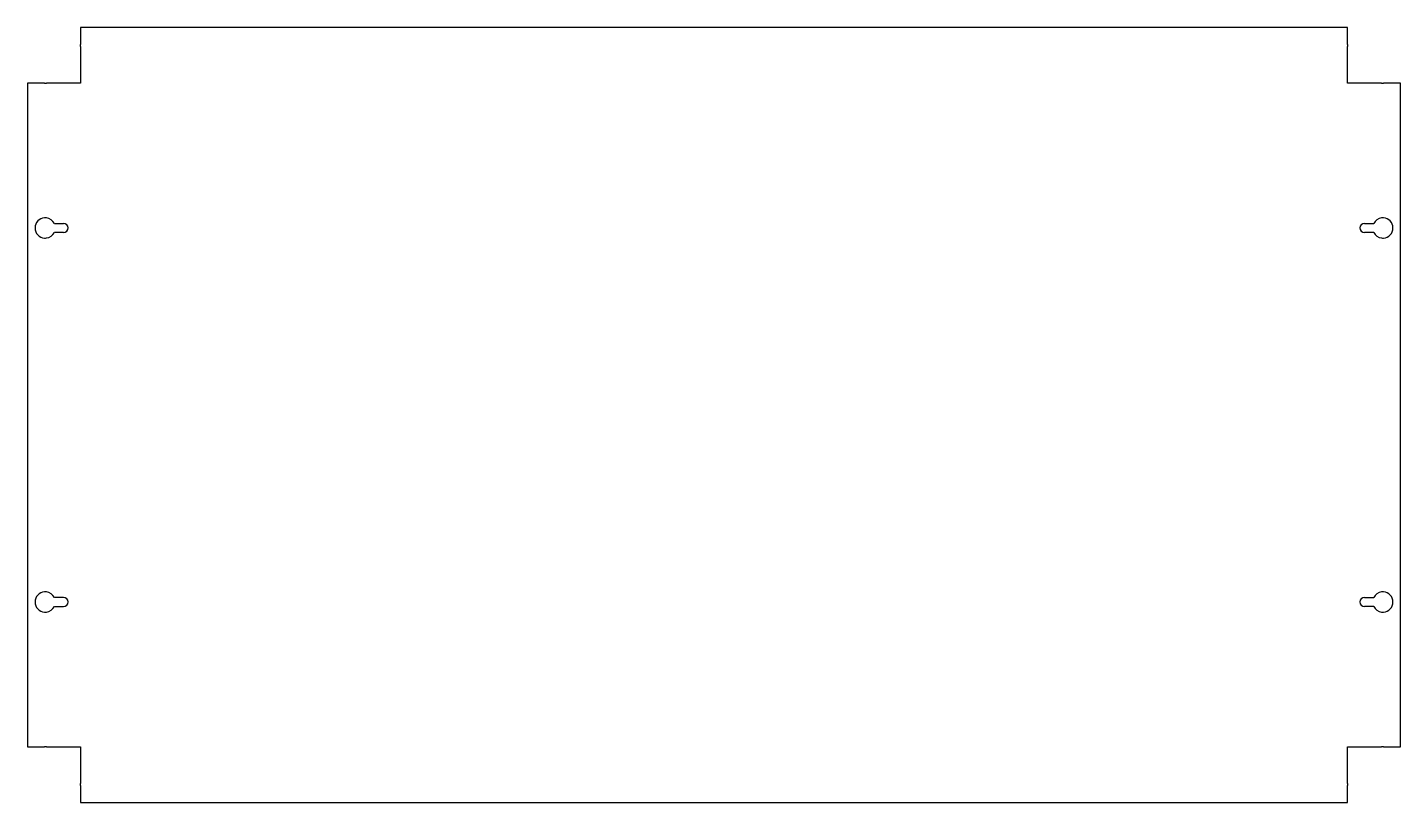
# Model space of a CAD drawing. Header units: millimetres. Extents: x -228 to 854, y -159 to 453.
import ezdxf

# ---------------------------------------------------------------- set-up
doc = ezdxf.new("R2010")
doc.units = ezdxf.units.MM
doc.layers.add('Default', color=7, linetype='Continuous')
doc.layers.add('TETO_525_X_1000', color=7, linetype='Continuous')

# ---------------------------------------------------------------- blocks, each defined once
blk = doc.blocks.new('SE')
at = {"layer": 'TETO_525_X_1000', "color": 7, "linetype": 'Continuous'}
for p, q in [((812.6, 452.6), (-185.9, 452.6)), ((-185.9, 452.6), (-185.9, 439.1)), ((812.6, 439.1), (812.6, 452.6)), ((-185.9, 437.5), (-185.9, 439.1)), ((-185.9, 437.5), (-185.9, 409.5)), ((812.6, 439.1), (812.6, 437.5)), ((812.6, 409.5), (812.6, 437.5)), ((-227.8, 408.7), (-227.8, -114.8)), ((-214.3, 408.7), (-227.8, 408.7)), ((-214.3, 408.7), (-212.7, 408.7)), ((-186.7, 408.7), (-212.7, 408.7)), ((-185.9, 408.7), (-186.7, 408.7)), ((-185.9, 409.5), (-185.9, 408.7)), ((812.6, 408.7), (812.6, 409.5)), ((813.4, 408.7), (812.6, 408.7)), ((839.4, 408.7), (813.4, 408.7)), ((839.4, 408.7), (841, 408.7)), ((854.5, 408.7), (841, 408.7)), ((854.5, -114.8), (854.5, 408.7)), ((-206.6, 298), (-199.3, 298)), ((826, 298), (833.3, 298)), ((-199.3, 291), (-206.6, 291)), ((833.3, 291), (826, 291)), ((-199.3, 3), (-206.6, 3)), ((826, 3), (833.3, 3)), ((-206.6, -4), (-199.3, -4)), ((833.3, -4), (826, -4)), ((-227.8, -114.8), (-214.3, -114.8)), ((-212.7, -114.8), (-214.3, -114.8)), ((-212.7, -114.8), (-186.7, -114.8)), ((-186.7, -114.8), (-185.9, -114.8)), ((-185.9, -114.8), (-185.9, -115.6)), ((-185.9, -115.6), (-185.9, -143.6)), ((812.6, -115.6), (812.6, -114.8)), ((812.6, -114.8), (813.4, -114.8)), ((812.6, -143.6), (812.6, -115.6)), ((813.4, -114.8), (839.4, -114.8)), ((841, -114.8), (839.4, -114.8)), ((841, -114.8), (854.5, -114.8)), ((-185.9, -145.2), (-185.9, -143.6)), ((-185.9, -145.2), (-185.9, -158.7)), ((812.6, -143.6), (812.6, -145.2)), ((812.6, -158.7), (812.6, -145.2)), ((-185.9, -158.7), (812.6, -158.7))]:
    blk.add_line(p, q, dxfattribs=at)
for centre, radius, start, end in [((-213.8, 294.5), 8, 93.5833, 266.4167), ((-213.8, 294.5), 8, 82.3363, 93.5833), ((-213.8, 294.5), 8, 25.9445, 82.3363), ((-199.3, 294.5), 3.5, 270, 90), ((826, 294.5), 3.5, 90, 270), ((840.5, 294.5), 8, 97.6637, 154.0555), ((840.5, 294.5), 8, 86.4167, 97.6637), ((840.5, 294.5), 8, 273.5833, 86.4167), ((-213.8, 294.5), 8, 266.4167, 277.6637), ((-213.8, 294.5), 8, 277.6637, 334.0555), ((840.5, 294.5), 8, 205.9445, 262.3363), ((840.5, 294.5), 8, 262.3363, 273.5833), ((-213.8, -0.5), 8, 93.5833, 266.4167), ((-213.8, -0.5), 8, 82.3363, 93.5833), ((-213.8, -0.5), 8, 25.9445, 82.3363), ((-199.3, -0.5), 3.5, 270, 90), ((826, -0.5), 3.5, 90, 270), ((840.5, -0.5), 8, 97.6637, 154.0555), ((840.5, -0.5), 8, 86.4167, 97.6637), ((840.5, -0.5), 8, 273.5833, 86.4167), ((-213.8, -0.5), 8, 266.4167, 277.6637), ((-213.8, -0.5), 8, 277.6637, 334.0555), ((840.5, -0.5), 8, 205.9445, 262.3363), ((840.5, -0.5), 8, 262.3363, 273.5833)]:
    blk.add_arc(centre, radius, start, end, dxfattribs=at)

msp = doc.modelspace()

# ---------------------------------------------------------------- block references
at = {"layer": 'Default'}
msp.add_blockref('SE', (0, 0), dxfattribs=at)

doc.saveas('drawing.dxf')
